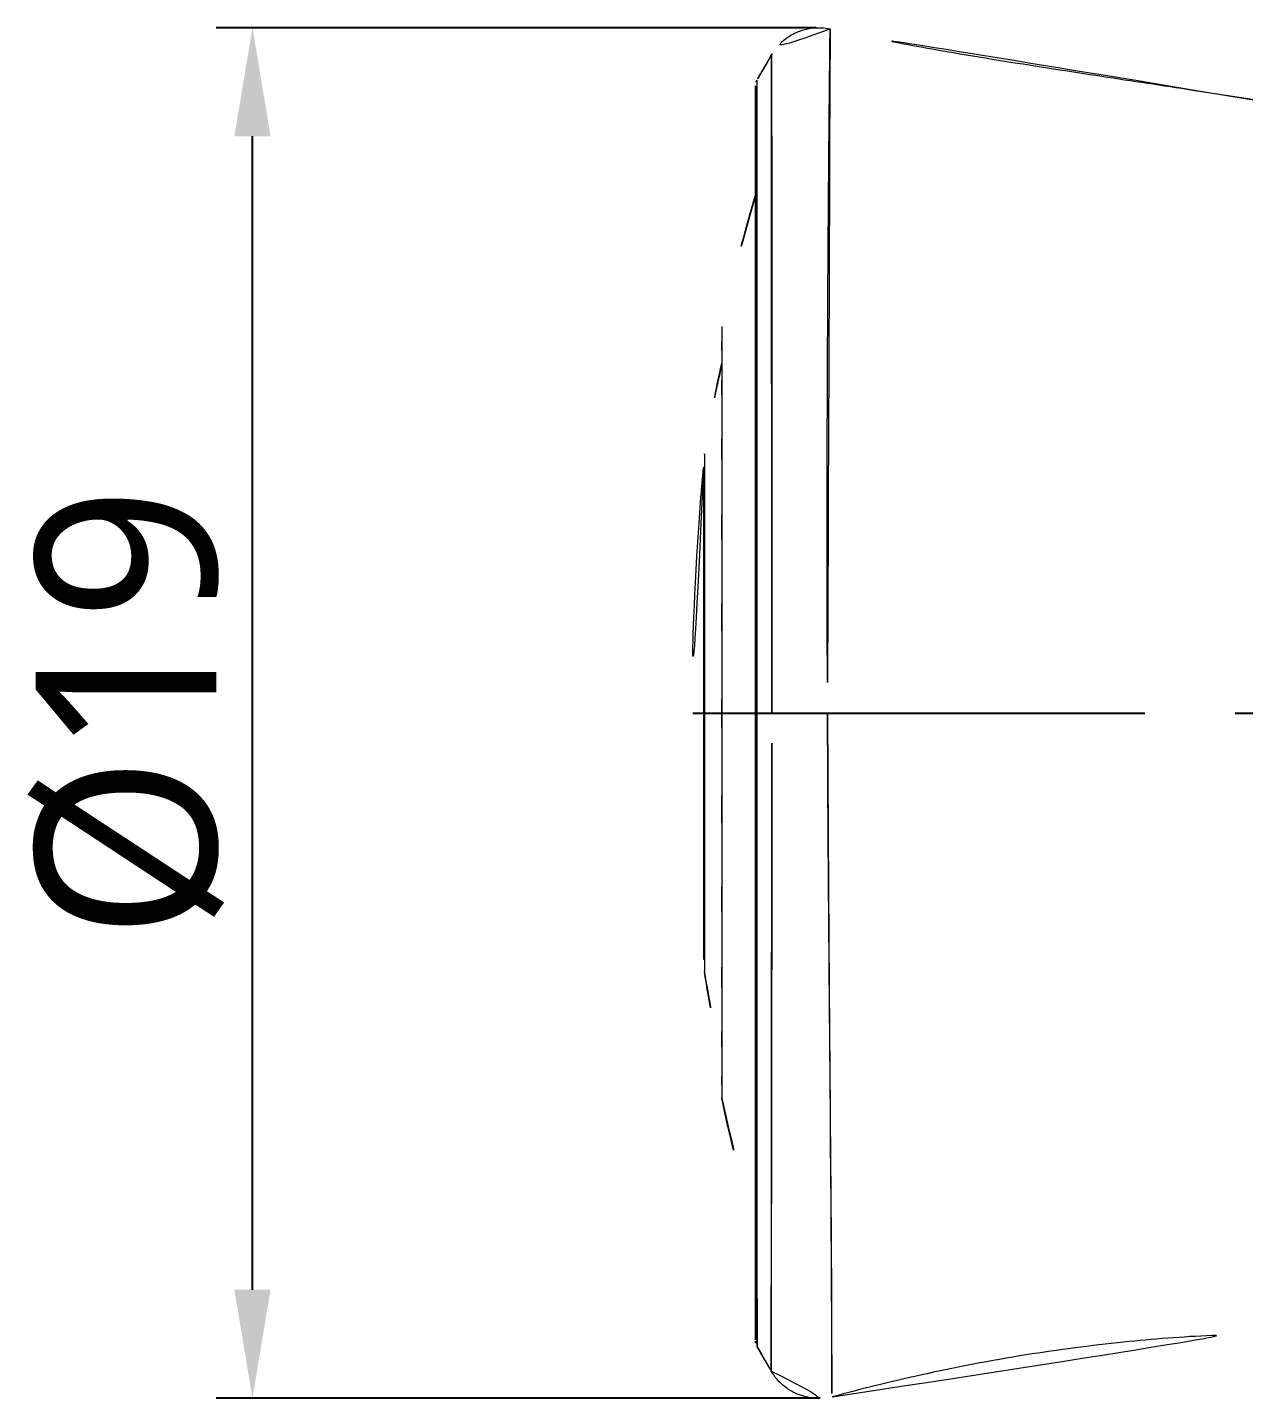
# Model space of a CAD drawing. Extents: x 16296675150 to 16296675606, y -37409617853 to -37409617519.
# Drawn here: x 16296675310.49 to 16296675344.12, y -37409617650.21 to -37409617612.3 of the extents above; entities that cross this region are included whole.
import ezdxf
from ezdxf.enums import TextEntityAlignment as Align

# ---------------------------------------------------------------- set-up
doc = ezdxf.new("R2010")
doc.units = 0
doc.header["$LTSCALE"] = 10
doc.header["$MEASUREMENT"] = 0
doc.linetypes.add('CENTER', pattern=[2, 1.25, -0.25, 0.25, -0.25])
doc.layers.add('1', color=7, linetype='CONTINUOUS')
doc.layers.add('DIM', color=3, linetype='CONTINUOUS')
doc.styles.add('Daelim Dimension', font='')
doc.styles.get('Daelim Dimension').set_extended_font_data('NanumGothic')

msp = doc.modelspace()

# ---------------------------------------------------------------- linework, layer by layer
at = {"layer": '1', "color": 7, "linetype": 'Continuous', "lineweight": 18}
for p, q in [((16296675330.6635, -37409617613.754921), (16296675330.6635, -37409617613.755096)), ((16296675330.611759, -37409617615.617371), (16296675330.611759, -37409617646.911728)), ((16296675329.690201, -37409617620.583473), (16296675329.690201, -37409617620.587173)), ((16296675329.697371, -37409617620.583603), (16296675329.690201, -37409617620.583473)), ((16296675329.690201, -37409617620.636139), (16296675329.690201, -37409617620.992531)), ((16296675329.697309, -37409617641.945503), (16296675329.697309, -37409617620.583603)), ((16296675329.690201, -37409617621.233498), (16296675329.690201, -37409617620.992531)), ((16296675329.690201, -37409617621.233498), (16296675329.690201, -37409617622.04332)), ((16296675329.690201, -37409617622.461143), (16296675329.690201, -37409617622.04332)), ((16296675329.690201, -37409617622.461143), (16296675329.690201, -37409617623.673508)), ((16296675329.690201, -37409617624.241928), (16296675329.690201, -37409617623.673508)), ((16296675329.20801, -37409617624.139442), (16296675329.20801, -37409617638.389664)), ((16296675329.690201, -37409617624.241943), (16296675329.690201, -37409617625.78067)), ((16296675329.179399, -37409617624.464546), (16296675329.179399, -37409617638.064552)), ((16296675329.208071, -37409617624.46505), (16296675329.179399, -37409617624.464546)), ((16296675329.690201, -37409617626.447662), (16296675329.690201, -37409617625.78067)), ((16296675329.69733, -37409617626.447723), (16296675329.690201, -37409617626.447662)), ((16296675329.690201, -37409617626.463997), (16296675329.690201, -37409617626.447662)), ((16296675329.690201, -37409617626.463997), (16296675329.690201, -37409617628.232407)), ((16296675329.690201, -37409617628.777977), (16296675329.690201, -37409617628.232407)), ((16296675329.69733, -37409617628.778023), (16296675329.690201, -37409617628.777977)), ((16296675329.690201, -37409617628.987694), (16296675329.690201, -37409617628.777977)), ((16296675329.690201, -37409617628.987694), (16296675329.690201, -37409617630.874657)), ((16296675329.690201, -37409617631.264549), (16296675329.690201, -37409617630.874657)), ((16296675329.69733, -37409617631.264549), (16296675329.690201, -37409617631.264549)), ((16296675329.690201, -37409617631.654427), (16296675329.690201, -37409617631.264549)), ((16296675329.690201, -37409617631.654427), (16296675329.690201, -37409617633.541412)), ((16296675329.690201, -37409617633.751106), (16296675329.690201, -37409617633.541412)), ((16296675329.69733, -37409617633.751083), (16296675329.690201, -37409617633.751106)), ((16296675329.690201, -37409617634.296692), (16296675329.690201, -37409617633.751106)), ((16296675329.690201, -37409617634.296692), (16296675329.690201, -37409617636.065109)), ((16296675329.690201, -37409617636.081444), (16296675329.690201, -37409617636.065109)), ((16296675329.69733, -37409617636.081383), (16296675329.690201, -37409617636.081444)), ((16296675329.690201, -37409617636.748428), (16296675329.690201, -37409617636.081444)), ((16296675329.690201, -37409617636.748428), (16296675329.690201, -37409617638.287163)), ((16296675329.179399, -37409617638.064552), (16296675329.208071, -37409617638.064049)), ((16296675329.690201, -37409617638.855591), (16296675329.690201, -37409617638.28717)), ((16296675329.690201, -37409617638.855591), (16296675329.690201, -37409617640.067963)), ((16296675329.690201, -37409617640.485779), (16296675329.690201, -37409617640.067963)), ((16296675329.690201, -37409617640.485779), (16296675329.690201, -37409617641.295601)), ((16296675329.690201, -37409617641.536568), (16296675329.690201, -37409617641.295601)), ((16296675329.690201, -37409617641.536568), (16296675329.690201, -37409617641.89296)), ((16296675329.690201, -37409617641.941933), (16296675329.690201, -37409617641.892952)), ((16296675329.690201, -37409617641.945633), (16296675329.690201, -37409617641.941933)), ((16296675329.690201, -37409617641.945633), (16296675329.697371, -37409617641.945503)), ((16296675330.663509, -37409617648.774178), (16296675330.6635, -37409617648.774094))]:
    msp.add_line(p, q, dxfattribs=at)
at = {"layer": '1', "color": 7, "linetype": 'Continuous', "lineweight": 13}
msp.add_line((16296675329.211849, -37409617624.091621), (16296675329.211849, -37409617638.437477), dxfattribs=at)
at = {"layer": '1', "color": 1, "linetype": 'CENTER'}
msp.add_line((16296675328.889879, -37409617631.264549), (16296675370.226391, -37409617631.264549), dxfattribs=at)
at = {"layer": '1', "color": 7, "linetype": 'Continuous', "lineweight": 18}
for centre, radius, start, end in [((16296675379.566311, -37409617631.264549), 51, 163.7180218, 167.9112193), ((16296675373.63649, -37409617631.264549), 45, 167.5766167, 170.8278838), ((16296675329.508011, -37409617624.139442), 0.3, 170.8278838, 180), ((16296675408.889879, -37409617631.264549), 80, 175.12403133, 184.87596867), ((16296675329.508011, -37409617638.389664), 0.3, 180, 189.1721162), ((16296675373.63649, -37409617631.264549), 45, 189.1721162, 192.4233833), ((16296675379.566311, -37409617631.264549), 51, 192.0887807, 196.2819782)]:
    msp.add_arc(centre, radius, start, end, dxfattribs=at)
for centre, major_axis, ratio, start_param, end_param in [((16296675330.923309, -37409617613.905098), (0.3, 0.000489), 0.999989876, 2.638398443, 3.146936516), ((16296675330.923309, -37409617648.624077), (-0.299994, -0.001916), 0.99999499, 6.275914432, 6.755720001)]:
    msp.add_ellipse(centre, major_axis=major_axis, ratio=ratio, start_param=start_param, end_param=end_param, dxfattribs=at)
for points, knots in [([(16296675332.68528, -37409617612.343163), (16296675332.5259, -37409617612.309532), (16296675332.214319, -37409617612.291107), (16296675331.74828, -37409617612.41291), (16296675331.344339, -37409617612.675331), (16296675331.14809, -37409617612.91803), (16296675331.06559, -37409617613.058487)], [0, 0, 0, 0, 0.249999998, 0.499999997, 0.749999998, 1, 1, 1, 1]), ([(16296675347.85507, -37409617614.885422), (16296675347.12105, -37409617614.749184), (16296675345.41083, -37409617614.444077), (16296675342.85733, -37409617614.05146), (16296675340.145571, -37409617613.642601), (16296675337.461321, -37409617613.226021), (16296675334.951891, -37409617612.813469), (16296675333.35038, -37409617612.47554), (16296675332.694559, -37409617612.328362)], [0, 0, 0, 0, 0.145634694, 0.338926358, 0.503996787, 0.680669934, 0.868916282, 1, 1, 1, 1]), ([(16296675330.623569, -37409617613.912354), (16296675330.623569, -37409617613.912193), (16296675330.62355, -37409617613.921211), (16296675330.623489, -37409617613.980957), (16296675330.62336, -37409617614.120712), (16296675330.623249, -37409617614.331467), (16296675330.62319, -37409617614.60994), (16296675330.623171, -37409617614.957474), (16296675330.62318, -37409617615.372681), (16296675330.623211, -37409617615.854073), (16296675330.623249, -37409617616.399513), (16296675330.623301, -37409617617.006271), (16296675330.62335, -37409617617.671028), (16296675330.62339, -37409617618.390007), (16296675330.623409, -37409617619.159187), (16296675330.6234, -37409617619.974449), (16296675330.62336, -37409617620.831032), (16296675330.623289, -37409617621.725288), (16296675330.62328, -37409617622.656189), (16296675330.623289, -37409617623.624107), (16296675330.62332, -37409617624.62838), (16296675330.623369, -37409617625.664177), (16296675330.623421, -37409617626.726486), (16296675330.62348, -37409617627.809853), (16296675330.62352, -37409617628.908302), (16296675330.62355, -37409617630.015663), (16296675330.62355, -37409617631.12571), (16296675330.62352, -37409617632.232521), (16296675330.623449, -37409617633.330292), (16296675330.62332, -37409617634.413193), (16296675330.62324, -37409617635.479736), (16296675330.62318, -37409617636.530563), (16296675330.623159, -37409617637.566109), (16296675330.623159, -37409617638.582512), (16296675330.623171, -37409617639.574173), (16296675330.623199, -37409617640.5354), (16296675330.62324, -37409617641.460426), (16296675330.62327, -37409617642.343681), (16296675330.623301, -37409617643.179993), (16296675330.62332, -37409617643.96479), (16296675330.623329, -37409617644.694077), (16296675330.62331, -37409617645.36367), (16296675330.623289, -37409617645.971771), (16296675330.623289, -37409617646.52002), (16296675330.623301, -37409617647.00959), (16296675330.623329, -37409617647.439323), (16296675330.62335, -37409617647.806488), (16296675330.623381, -37409617648.108589), (16296675330.623409, -37409617648.343452), (16296675330.62343, -37409617648.5093), (16296675330.62344, -37409617648.600067), (16296675330.62344, -37409617648.618622), (16296675330.62344, -37409617648.618713)], [0, 0, 0, 0, 0.010636086, 0.030282716, 0.050288978, 0.070055319, 0.090039021, 0.110177568, 0.130455419, 0.150845721, 0.171315423, 0.191827956, 0.212338415, 0.232805714, 0.253198688, 0.273492618, 0.29367079, 0.313683784, 0.333611443, 0.353684264, 0.373876685, 0.394172697, 0.414550017, 0.434981518, 0.455436427, 0.475873008, 0.496261043, 0.516573914, 0.536790428, 0.556889464, 0.576844195, 0.596871731, 0.617045824, 0.637345321, 0.65774326, 0.678208, 0.698705136, 0.719189869, 0.73962741, 0.759989527, 0.78025431, 0.800407109, 0.820372378, 0.840304327, 0.860385381, 0.880601263, 0.900930838, 0.921346141, 0.941813892, 0.96229376, 0.98273801, 1, 1, 1, 1]), ([(16296675332.74579, -37409617650.16835), (16296675333.554449, -37409617649.947762), (16296675335.330339, -37409617649.510338), (16296675338.01757, -37409617648.991913), (16296675340.711241, -37409617648.645523), (16296675342.77894, -37409617648.476387), (16296675343.94652, -37409617648.44886), (16296675344.296631, -37409617648.445534)], [0, 0, 0, 0, 0.214591484, 0.468820407, 0.700691816, 0.910323491, 1, 1, 1, 1]), ([(16296675331.057619, -37409617649.456802), (16296675331.14299, -37409617649.601913), (16296675331.34651, -37409617649.85112), (16296675331.76762, -37409617650.115952), (16296675332.251921, -37409617650.229599), (16296675332.57225, -37409617650.199364), (16296675332.7355, -37409617650.158173)], [0, 0, 0, 0, 0.25000003, 0.50000004, 0.75000003, 1, 1, 1, 1])]:
    msp.add_open_spline(points, degree=3, knots=knots, dxfattribs=at)
at = {"layer": '1', "color": 7, "linetype": 'Continuous', "lineweight": 13}
for points, knots in [([(16296675332.68528, -37409617612.343163), (16296675332.68528, -37409617612.343163), (16296675332.68528, -37409617612.343178), (16296675332.685301, -37409617612.344391), (16296675332.68498, -37409617612.375526), (16296675332.68401, -37409617612.467644), (16296675332.683599, -37409617612.505943), (16296675332.682989, -37409617612.563469), (16296675332.682859, -37409617612.575462), (16296675332.68259, -37409617612.600418), (16296675332.682449, -37409617612.61338), (16296675332.68202, -37409617612.653618), (16296675332.681721, -37409617612.682289), (16296675332.680099, -37409617612.834732), (16296675332.678511, -37409617612.985786), (16296675332.67481, -37409617613.344414), (16296675332.672701, -37409617613.551964), (16296675332.667999, -37409617614.024048), (16296675332.66543, -37409617614.288612), (16296675332.662319, -37409617614.619232), (16296675332.66197, -37409617614.656448), (16296675332.66127, -37409617614.73172), (16296675332.66021, -37409617614.845772), (16296675332.65913, -37409617614.963257), (16296675332.65694, -37409617615.202744), (16296675332.65546, -37409617615.368423), (16296675332.65093, -37409617615.883362), (16296675332.64784, -37409617616.25045), (16296675332.64159, -37409617617.031593), (16296675332.63843, -37409617617.445633), (16296675332.633751, -37409617618.102783), (16296675332.6322, -37409617618.327858), (16296675332.630301, -37409617618.61689), (16296675332.629919, -37409617618.675102), (16296675332.62916, -37409617618.791969), (16296675332.62804, -37409617618.968063), (16296675332.62694, -37409617619.146477), (16296675332.62331, -37409617619.746353), (16296675332.620569, -37409617620.242607), (16296675332.61557, -37409617621.267349), (16296675332.613331, -37409617621.79583), (16296675332.610439, -37409617622.612747), (16296675332.60955, -37409617622.889107), (16296675332.60836, -37409617623.309807), (16296675332.607981, -37409617623.451073), (16296675332.607281, -37409617623.735657), (16296675332.606951, -37409617623.879021), (16296675332.605431, -37409617624.600838), (16296675332.60465, -37409617625.185303), (16296675332.604, -37409617626.367638), (16296675332.60413, -37409617626.965538), (16296675332.60537, -37409617628.174767), (16296675332.606489, -37409617628.786087), (16296675332.608509, -37409617629.558823), (16296675332.609159, -37409617629.791283), (16296675332.60988, -37409617630.024712), (16296675332.610371, -37409617630.18055), (16296675332.61063, -37409617630.258598), (16296675332.61194, -37409617630.648773), (16296675332.61311, -37409617630.961113), (16296675332.61437, -37409617631.273651)], [0, 0, 0, 0, 0.001133594, 0.001133594, 0.063562744, 0.063562744, 0.094777319, 0.094777319, 0.102580963, 0.102580963, 0.110384607, 0.110384607, 0.125991895, 0.125991895, 0.188421045, 0.188421045, 0.250850195, 0.250850195, 0.313279346, 0.313279346, 0.32108299, 0.32108299, 0.328886633, 0.344493921, 0.344493921, 0.375708496, 0.375708496, 0.438137647, 0.438137647, 0.500566797, 0.500566797, 0.531781372, 0.531781372, 0.539585016, 0.539585016, 0.54738866, 0.562995947, 0.562995947, 0.625425098, 0.625425098, 0.687854248, 0.687854248, 0.719068823, 0.719068823, 0.734676111, 0.734676111, 0.750283398, 0.750283398, 0.812712549, 0.812712549, 0.875141699, 0.875141699, 0.93757085, 0.93757085, 0.953178137, 0.960981781, 0.960981781, 0.968785425, 0.968785425, 1, 1, 1, 1]), ([(16296675331.075541, -37409617631.272057), (16296675331.075689, -37409617630.971382), (16296675331.075821, -37409617630.670914), (16296675331.075979, -37409617630.295563), (16296675331.07601, -37409617630.220482), (16296675331.076071, -37409617630.070557), (16296675331.076151, -37409617629.846001), (16296675331.076229, -37409617629.622383), (16296675331.07646, -37409617628.879021), (16296675331.07659, -37409617628.290909), (16296675331.076731, -37409617627.127586), (16296675331.07674, -37409617626.552383), (16296675331.07667, -37409617625.414886), (16296675331.076571, -37409617624.852592), (16296675331.076281, -37409617623.741463), (16296675331.076099, -37409617623.201988), (16296675331.07564, -37409617622.154007), (16296675331.075359, -37409617621.645477), (16296675331.074751, -37409617620.659378), (16296675331.074409, -37409617620.181778), (16296675331.07395, -37409617619.604424), (16296675331.073811, -37409617619.432693), (16296675331.073669, -37409617619.263206), (16296675331.07357, -37409617619.150719), (16296675331.073521, -37409617619.094704), (16296675331.073271, -37409617618.816566), (16296675331.073071, -37409617618.599983), (16296675331.072451, -37409617617.96759), (16296675331.072029, -37409617617.569107), (16296675331.07118, -37409617616.817284), (16296675331.07074, -37409617616.463913), (16296675331.070101, -37409617615.968224), (16296675331.069889, -37409617615.808723), (16296675331.069571, -37409617615.578178), (16296675331.069469, -37409617615.502777), (16296675331.06926, -37409617615.354919), (16296675331.06916, -37409617615.282356), (16296675331.068649, -37409617614.92881), (16296675331.06826, -37409617614.674171), (16296675331.067551, -37409617614.219849), (16296675331.06691, -37409617613.820412), (16296675331.06641, -37409617613.5298), (16296675331.066151, -37409617613.38327), (16296675331.066099, -37409617613.355721), (16296675331.06604, -37409617613.317047), (16296675331.066019, -37409617613.304604), (16296675331.065969, -37409617613.280632), (16296675331.06587, -37409617613.223068), (16296675331.06579, -37409617613.177162), (16296675331.065639, -37409617613.088913), (16296675331.06558, -37409617613.059273), (16296675331.06559, -37409617613.058487), (16296675331.06559, -37409617613.058487), (16296675331.06559, -37409617613.058487)], [0, 0, 0, 0, 0.031221449, 0.031221449, 0.039026812, 0.039026812, 0.046832174, 0.062442899, 0.062442899, 0.124885798, 0.124885798, 0.187328696, 0.187328696, 0.249771595, 0.249771595, 0.312214494, 0.312214494, 0.374657393, 0.374657393, 0.437100292, 0.437100292, 0.452711017, 0.460516379, 0.460516379, 0.468321741, 0.468321741, 0.499543191, 0.499543191, 0.561986089, 0.561986089, 0.624428988, 0.624428988, 0.655650438, 0.655650438, 0.671261162, 0.671261162, 0.686871887, 0.686871887, 0.749314786, 0.749314786, 0.811757685, 0.874200584, 0.874200584, 0.889811308, 0.889811308, 0.897616671, 0.897616671, 0.905422033, 0.936643482, 0.936643482, 0.999086381, 0.999086381, 1, 1, 1, 1]), ([(16296675330.6635, -37409617613.755096), (16296675330.6635, -37409617613.755142), (16296675330.6635, -37409617613.75518), (16296675330.663509, -37409617613.756897), (16296675330.663549, -37409617613.765549), (16296675330.663651, -37409617613.812393), (16296675330.663651, -37409617613.871429), (16296675330.66354, -37409617614.001671), (16296675330.663509, -37409617614.052032), (16296675330.6635, -37409617614.166733), (16296675330.663521, -37409617614.231087), (16296675330.66353, -37409617614.320511), (16296675330.66353, -37409617614.338837), (16296675330.66354, -37409617614.376404), (16296675330.66354, -37409617614.395653), (16296675330.663549, -37409617614.454597), (16296675330.663561, -37409617614.495537), (16296675330.663561, -37409617614.62323), (16296675330.663549, -37409617614.714844), (16296675330.663521, -37409617614.910812), (16296675330.6635, -37409617615.01519), (16296675330.663509, -37409617615.236511), (16296675330.663549, -37409617615.353447), (16296675330.66366, -37409617615.723183), (16296675330.663651, -37409617615.994888), (16296675330.66354, -37409617616.440857), (16296675330.663509, -37409617616.595909), (16296675330.6635, -37409617616.797852), (16296675330.6635, -37409617616.838654), (16296675330.6635, -37409617616.921059), (16296675330.663509, -37409617616.962639), (16296675330.663521, -37409617617.088257), (16296675330.66353, -37409617617.173309), (16296675330.663561, -37409617617.604897), (16296675330.66357, -37409617617.970497), (16296675330.66353, -37409617618.548668), (16296675330.6635, -37409617618.746368), (16296675330.663509, -37409617619.151672), (16296675330.66353, -37409617619.359283), (16296675330.66357, -37409617619.997101), (16296675330.66357, -37409617620.442223), (16296675330.66353, -37409617620.966148), (16296675330.66353, -37409617621.024727), (16296675330.663521, -37409617621.142273), (16296675330.663521, -37409617621.201248), (16296675330.663509, -37409617621.378754), (16296675330.663509, -37409617621.497887), (16296675330.663521, -37409617621.857651), (16296675330.663561, -37409617622.100609), (16296675330.66366, -37409617622.838791), (16296675330.663651, -37409617623.3433), (16296675330.66354, -37409617624.118477), (16296675330.663509, -37409617624.379929), (16296675330.663509, -37409617624.908989), (16296675330.66353, -37409617625.176598), (16296675330.663561, -37409617625.718086), (16296675330.663561, -37409617625.991966), (16296675330.663561, -37409617626.338303), (16296675330.663561, -37409617626.4077), (16296675330.663561, -37409617626.546532), (16296675330.663549, -37409617626.754936), (16296675330.66354, -37409617626.963837), (16296675330.663521, -37409617627.382248), (16296675330.6635, -37409617627.662041), (16296675330.663521, -37409617628.223267), (16296675330.66357, -37409617628.504707), (16296675330.66367, -37409617629.351532), (16296675330.663651, -37409617629.91938), (16296675330.66357, -37409617630.776154), (16296675330.66353, -37409617631.062569), (16296675330.66349, -37409617631.493462), (16296675330.6635, -37409617631.637306), (16296675330.663521, -37409617631.853394), (16296675330.66353, -37409617631.925461), (16296675330.663549, -37409617632.069733), (16296675330.663561, -37409617632.14196), (16296675330.663651, -37409617632.79126), (16296675330.663639, -37409617633.363197), (16296675330.66354, -37409617634.213478), (16296675330.663509, -37409617634.495628), (16296675330.663521, -37409617635.057404), (16296675330.66354, -37409617635.337013), (16296675330.663561, -37409617635.893677), (16296675330.66357, -37409617636.170731), (16296675330.66357, -37409617636.584373), (16296675330.663561, -37409617636.722054), (16296675330.663561, -37409617636.995613), (16296675330.663549, -37409617637.131607), (16296675330.66353, -37409617637.537216), (16296675330.6635, -37409617637.804497), (16296675330.663521, -37409617638.332848), (16296675330.66357, -37409617638.593941), (16296675330.66367, -37409617639.367943), (16296675330.663651, -37409617639.871567), (16296675330.66354, -37409617640.608253), (16296675330.663509, -37409617640.850693), (16296675330.663509, -37409617641.149788), (16296675330.663509, -37409617641.209358), (16296675330.663521, -37409617641.327812), (16296675330.663521, -37409617641.504547), (16296675330.66353, -37409617641.678497), (16296675330.66357, -37409617642.252129), (16296675330.66357, -37409617642.691353), (16296675330.66353, -37409617643.321243), (16296675330.663509, -37409617643.526367), (16296675330.663509, -37409617643.926979), (16296675330.66353, -37409617644.122459), (16296675330.663561, -37409617644.503677), (16296675330.66357, -37409617644.689423), (16296675330.663561, -37409617644.960617), (16296675330.66354, -37409617645.049767), (16296675330.663521, -37409617645.181641), (16296675330.663521, -37409617645.225281), (16296675330.663509, -37409617645.311951), (16296675330.6635, -37409617645.355003), (16296675330.663481, -37409617645.738823), (16296675330.663521, -37409617646.054207), (16296675330.66366, -37409617646.635063), (16296675330.663651, -37409617646.900436), (16296675330.66354, -37409617647.261169), (16296675330.663509, -37409617647.375198), (16296675330.6635, -37409617647.590767), (16296675330.663521, -37409617647.692284), (16296675330.66354, -37409617647.834976), (16296675330.663549, -37409617647.880959), (16296675330.663549, -37409617647.94751), (16296675330.663561, -37409617647.969292), (16296675330.663561, -37409617648.012047), (16296675330.663561, -37409617648.032997), (16296675330.663561, -37409617648.13546), (16296675330.663561, -37409617648.210274), (16296675330.66353, -37409617648.345833), (16296675330.6635, -37409617648.406563), (16296675330.663509, -37409617648.514221), (16296675330.663549, -37409617648.561157), (16296675330.663651, -37409617648.681213), (16296675330.663651, -37409617648.73362), (16296675330.663549, -37409617648.768753), (16296675330.663521, -37409617648.774117), (16296675330.663509, -37409617648.774178)], [0, 0, 0, 0, 0.00040505, 0.00040505, 0.016055795, 0.016055795, 0.047357286, 0.047357286, 0.063008031, 0.063008031, 0.078658776, 0.078658776, 0.082571462, 0.082571462, 0.086484148, 0.086484148, 0.094309521, 0.094309521, 0.109960266, 0.109960266, 0.125611011, 0.125611011, 0.141261756, 0.141261756, 0.172563246, 0.172563246, 0.188213992, 0.188213992, 0.192126678, 0.192126678, 0.196039364, 0.196039364, 0.203864737, 0.203864737, 0.235166227, 0.235166227, 0.250816972, 0.250816972, 0.266467717, 0.266467717, 0.297769207, 0.297769207, 0.301681894, 0.301681894, 0.30559458, 0.30559458, 0.313419952, 0.313419952, 0.329070697, 0.329070697, 0.360372188, 0.360372188, 0.376022933, 0.376022933, 0.391673678, 0.391673678, 0.407324423, 0.407324423, 0.411237109, 0.411237109, 0.415149796, 0.422975168, 0.422975168, 0.438625913, 0.438625913, 0.454276658, 0.454276658, 0.485578149, 0.485578149, 0.501228894, 0.501228894, 0.509054266, 0.509054266, 0.512966952, 0.512966952, 0.516879639, 0.516879639, 0.548181129, 0.548181129, 0.563831874, 0.563831874, 0.579482619, 0.579482619, 0.595133364, 0.595133364, 0.602958737, 0.602958737, 0.610784109, 0.610784109, 0.626434854, 0.626434854, 0.6420856, 0.6420856, 0.67338709, 0.67338709, 0.689037835, 0.689037835, 0.692950521, 0.692950521, 0.696863207, 0.70468858, 0.70468858, 0.73599007, 0.73599007, 0.751640815, 0.751640815, 0.76729156, 0.76729156, 0.782942305, 0.782942305, 0.790767678, 0.790767678, 0.794680364, 0.794680364, 0.798593051, 0.798593051, 0.829894541, 0.829894541, 0.861196031, 0.861196031, 0.876846776, 0.876846776, 0.892497521, 0.892497521, 0.900322894, 0.900322894, 0.90423558, 0.90423558, 0.908148266, 0.908148266, 0.923799011, 0.923799011, 0.939449757, 0.939449757, 0.955100502, 0.955100502, 0.986401992, 0.986401992, 1, 1, 1, 1]), ([(16296675332.61437, -37409617631.273651), (16296675332.615629, -37409617631.586197), (16296675332.617001, -37409617631.897614), (16296675332.619961, -37409617632.518227), (16296675332.62155, -37409617632.827431), (16296675332.626631, -37409617633.751801), (16296675332.63043, -37409617634.363701), (16296675332.636629, -37409617635.275002), (16296675332.638781, -37409617635.577667), (16296675332.642111, -37409617636.030006), (16296675332.64324, -37409617636.180527), (16296675332.644951, -37409617636.405869), (16296675332.645531, -37409617636.480949), (16296675332.646681, -37409617636.630783), (16296675332.647261, -37409617636.70549), (16296675332.65251, -37409617637.375877), (16296675332.65732, -37409617637.95816), (16296675332.66703, -37409617639.096207), (16296675332.67193, -37409617639.651993), (16296675332.681561, -37409617640.737228), (16296675332.68631, -37409617641.266724), (16296675332.69203, -37409617641.911636), (16296675332.693159, -37409617642.03978), (16296675332.694851, -37409617642.230698), (16296675332.6954, -37409617642.29409), (16296675332.69651, -37409617642.420097), (16296675332.699249, -37409617642.733414), (16296675332.70188, -37409617643.038132), (16296675332.707951, -37409617643.753304), (16296675332.711679, -37409617644.208603), (16296675332.71841, -37409617645.076721), (16296675332.72142, -37409617645.489517), (16296675332.725349, -37409617646.076576), (16296675332.726561, -37409617646.266899), (16296675332.727961, -37409617646.497948), (16296675332.72823, -37409617646.543823), (16296675332.728769, -37409617646.634857), (16296675332.729031, -37409617646.680077), (16296675332.72979, -37409617646.814392), (16296675332.73027, -37409617646.902184), (16296675332.732559, -37409617647.332428), (16296675332.73398, -37409617647.648842), (16296675332.736111, -37409617648.227814), (16296675332.736811, -37409617648.490349), (16296675332.737659, -37409617648.961166), (16296675332.73781, -37409617649.169411), (16296675332.737761, -37409617649.372269), (16296675332.737749, -37409617649.394371), (16296675332.73773, -37409617649.437691), (16296675332.737711, -37409617649.4589), (16296675332.737659, -37409617649.521027), (16296675332.737619, -37409617649.560516), (16296675332.737471, -37409617649.673233), (16296675332.737329, -37409617649.740692), (16296675332.736879, -37409617649.920357), (16296675332.736521, -37409617650.00988), (16296675332.735889, -37409617650.128433), (16296675332.73562, -37409617650.158218), (16296675332.7355, -37409617650.158173)], [0, 0, 0, 0, 0.031274163, 0.031274163, 0.062548327, 0.062548327, 0.125096653, 0.125096653, 0.156370816, 0.156370816, 0.172007898, 0.172007898, 0.179826439, 0.179826439, 0.18764498, 0.18764498, 0.250193306, 0.250193306, 0.312741633, 0.312741633, 0.375289959, 0.375289959, 0.390927041, 0.390927041, 0.398745582, 0.398745582, 0.406564123, 0.437838286, 0.437838286, 0.500386613, 0.500386613, 0.562934939, 0.562934939, 0.594209103, 0.594209103, 0.602027643, 0.602027643, 0.609846184, 0.609846184, 0.625483266, 0.625483266, 0.688031592, 0.688031592, 0.750579919, 0.750579919, 0.813128246, 0.813128246, 0.820946786, 0.820946786, 0.828765327, 0.828765327, 0.844402409, 0.844402409, 0.875676572, 0.875676572, 0.938224899, 0.938224899, 1, 1, 1, 1]), ([(16296675331.057619, -37409617649.456802), (16296675331.0576, -37409617649.456909), (16296675331.057541, -37409617649.427971), (16296675331.057409, -37409617649.313042), (16296675331.057329, -37409617649.226753), (16296675331.05722, -37409617649.053596), (16296675331.05719, -37409617648.988586), (16296675331.05715, -37409617648.88002), (16296675331.057131, -37409617648.84198), (16296675331.057119, -37409617648.782127), (16296675331.05711, -37409617648.761703), (16296675331.05711, -37409617648.719971), (16296675331.0571, -37409617648.698677), (16296675331.05707, -37409617648.503319), (16296675331.05707, -37409617648.30278), (16296675331.05719, -37409617647.849327), (16296675331.057301, -37409617647.596451), (16296675331.057659, -37409617647.038757), (16296675331.05789, -37409617646.733971), (16296675331.05829, -37409617646.31945), (16296675331.058371, -37409617646.234871), (16296675331.05851, -37409617646.105453), (16296675331.05855, -37409617646.061897), (16296675331.058649, -37409617645.974167), (16296675331.058889, -37409617645.753197), (16296675331.059151, -37409617645.523979), (16296675331.05983, -37409617644.958359), (16296675331.06035, -37409617644.560654), (16296675331.061501, -37409617643.724281), (16296675331.06213, -37409617643.285637), (16296675331.063129, -37409617642.59671), (16296675331.06348, -37409617642.361893), (16296675331.063919, -37409617642.06176), (16296675331.064011, -37409617642.001404), (16296675331.06418, -37409617641.880028), (16296675331.06427, -37409617641.81897), (16296675331.064541, -37409617641.635063), (16296675331.06472, -37409617641.511627), (16296675331.06563, -37409617640.890411), (16296675331.06637, -37409617640.380463), (16296675331.067829, -37409617639.335373), (16296675331.06855, -37409617638.800247), (16296675331.06995, -37409617637.704613), (16296675331.070629, -37409617637.144096), (16296675331.071341, -37409617636.498894), (16296675331.071421, -37409617636.426987), (16296675331.071581, -37409617636.282791), (16296675331.07165, -37409617636.210518), (16296675331.07188, -37409617635.993637), (16296675331.072029, -37409617635.848778), (16296675331.07247, -37409617635.413429), (16296675331.07275, -37409617635.122147), (16296675331.073561, -37409617634.245163), (16296675331.074039, -37409617633.656349), (16296675331.074671, -37409617632.766937), (16296675331.07486, -37409617632.469429), (16296675331.07522, -37409617631.87233), (16296675331.07539, -37409617631.572731), (16296675331.075541, -37409617631.272057)], [0, 0, 0, 0, 0.062187768, 0.062187768, 0.124708583, 0.124708583, 0.155968991, 0.155968991, 0.171599195, 0.171599195, 0.179414297, 0.179414297, 0.187229399, 0.187229399, 0.249750214, 0.249750214, 0.31227103, 0.31227103, 0.374791845, 0.374791845, 0.390422049, 0.390422049, 0.398237151, 0.398237151, 0.406052253, 0.437312661, 0.437312661, 0.499833476, 0.499833476, 0.562354292, 0.562354292, 0.593614699, 0.593614699, 0.601429801, 0.601429801, 0.609244903, 0.609244903, 0.624875107, 0.624875107, 0.687395923, 0.687395923, 0.749916738, 0.749916738, 0.812437554, 0.812437554, 0.820252656, 0.820252656, 0.828067757, 0.828067757, 0.843697961, 0.843697961, 0.874958369, 0.874958369, 0.937479185, 0.937479185, 0.968739592, 0.968739592, 1, 1, 1, 1])]:
    msp.add_open_spline(points, degree=3, knots=knots, dxfattribs=at)
at = {"layer": '1', "color": 7, "linetype": 'Continuous', "lineweight": 18}
for points in [[(16296675331.07939, -37409617613.034576), (16296675330.8701, -37409617613.397079), (16296675330.66081, -37409617613.75959)], [(16296675330.66081, -37409617648.769508), (16296675330.85647, -37409617649.108398), (16296675331.05213, -37409617649.447304)]]:
    msp.add_open_spline(points, degree=2, dxfattribs=at)
at = {"layer": 'DIM', "color": 5}
for p, q in [((16296675332.302019, -37409617612.309807), (16296675315.70923, -37409617612.309807)), ((16296675316.70923, -37409617647.205811), (16296675316.70923, -37409617615.309807)), ((16296675332.407869, -37409617650.205811), (16296675315.70923, -37409617650.205811))]:
    msp.add_line(p, q, dxfattribs=at)
for points in [[(16296675316.20923, -37409617615.309807), (16296675317.20923, -37409617615.309807), (16296675316.70923, -37409617612.309807)], [(16296675316.20923, -37409617647.205811), (16296675317.20923, -37409617647.205811), (16296675316.70923, -37409617650.205811)]]:
    msp.add_solid(points, dxfattribs=at)

# ---------------------------------------------------------------- texts
at = {"layer": 'DIM', "color": 7, "style": 'Daelim Dimension'}
msp.add_text('Ø19', height=5, rotation=90, dxfattribs=at).set_placement((16296675315.70923, -37409617631.257812), align=Align.CENTER)

doc.saveas('drawing.dxf')
